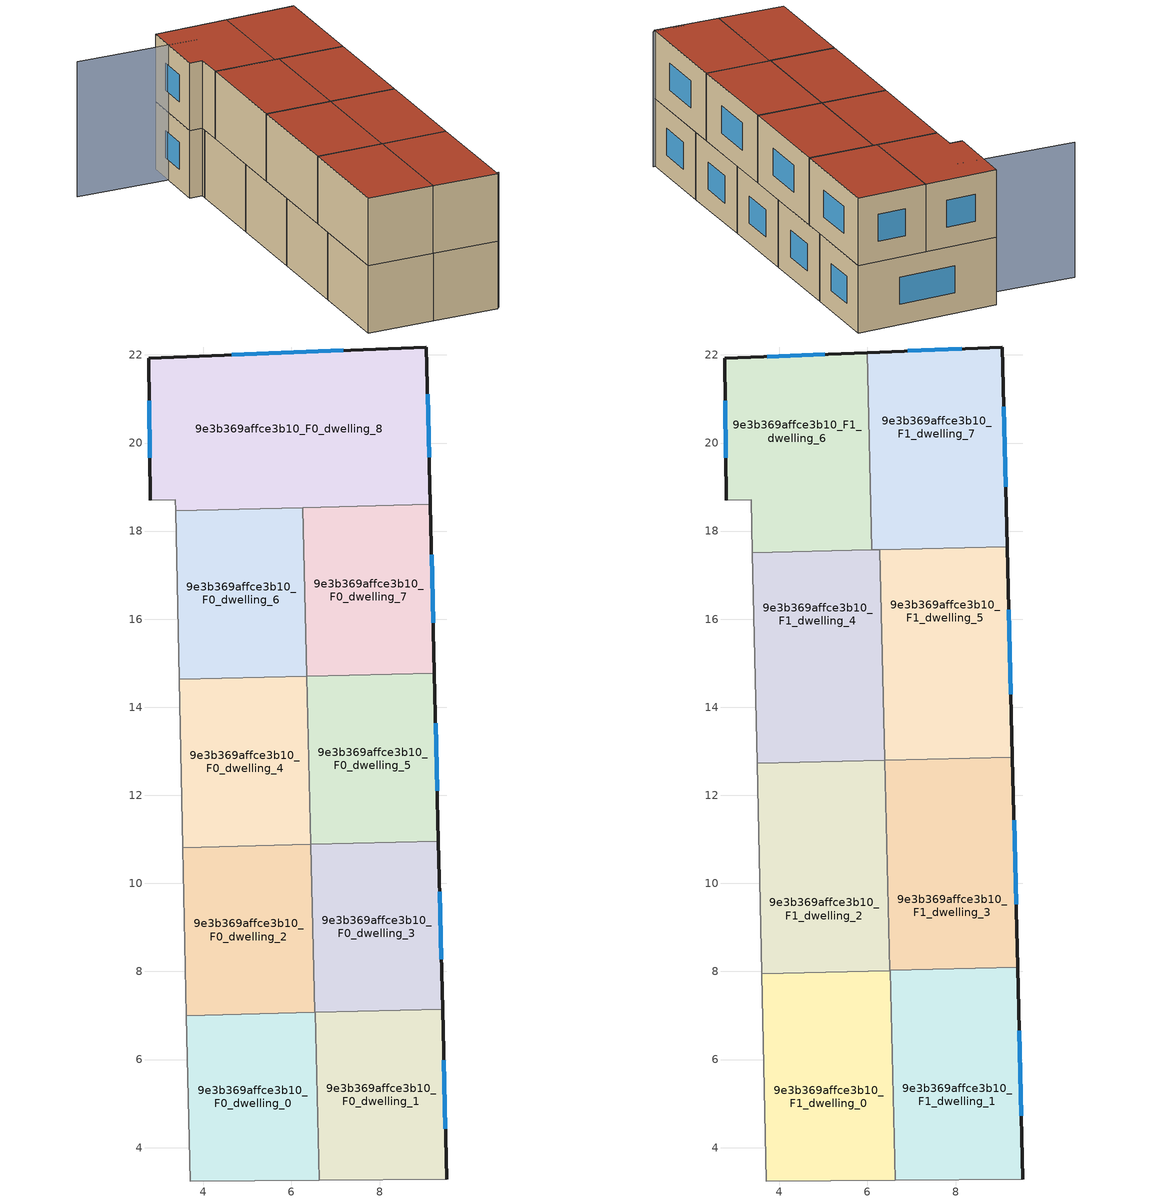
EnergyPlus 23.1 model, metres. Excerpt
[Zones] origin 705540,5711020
9e3b369affce3b10_F0_dwelling_0
 floor ground (EU_floor_Construction): 6.54,7.07 6.64,3.26 3.7,3.24 3.62,7 z0
 wall to 9e3b369affce3b10_F0_dwelling_1 (EU_wall_Construction): 6.64,3.26 6.54,7.07 z0:3
 wall adiabatic (EU_wall_Construction): 3.62,7 3.7,3.24 6.64,3.26 z0:3
 wall to 9e3b369affce3b10_F0_dwelling_2 (EU_wall_Construction): 6.53,7.07 3.62,7 z0:3
 wall to 9e3b369affce3b10_F0_dwelling_3 (EU_wall_Construction): 6.54,7.07 6.53,7.07 z0:3
9e3b369affce3b10_F0_dwelling_1
 floor ground (EU_floor_Construction): 9.43,7.14 9.53,3.28 6.64,3.26 6.54,7.07 z0
 wall outside (EU_wall_Construction): 9.53,3.28 9.43,7.14 z0:3
 wall adiabatic (EU_wall_Construction): 6.64,3.26 9.53,3.28 z0:3
 wall to 9e3b369affce3b10_F0_dwelling_3 (EU_wall_Construction): 9.43,7.14 6.54,7.07 z0:3
 window (EU_Window_Construction): 9.5,4.43 9.46,5.98 z0.9:2.1
9e3b369affce3b10_F0_dwelling_2
 floor ground (EU_floor_Construction): 6.43,10.88 6.53,7.07 3.62,7 3.53,10.81 z0
 wall to 9e3b369affce3b10_F0_dwelling_3 (EU_wall_Construction): 6.53,7.07 6.43,10.88 z0:3
 wall adiabatic (EU_wall_Construction): 3.53,10.81 3.62,7 z0:3
 wall to 9e3b369affce3b10_F0_dwelling_4 (EU_wall_Construction): 6.43,10.88 3.53,10.81 z0:3
9e3b369affce3b10_F0_dwelling_3
 floor ground (EU_floor_Construction): 9.34,10.95 9.43,7.14 6.53,7.07 6.43,10.88 z0
 wall outside (EU_wall_Construction): 9.43,7.14 9.34,10.95 z0:3
 wall to 9e3b369affce3b10_F0_dwelling_5 (EU_wall_Construction): 9.34,10.95 6.44,10.88 z0:3
 window (EU_Window_Construction): 9.4,8.28 9.37,9.81 z0.9:2.1
 ceiling adiabatic (EU_roof_Construction): 9.43,7.14 6.54,7.07 6.52,8.02 6.51,8.02 6.43,10.88 6.53,7.07 z3
9e3b369affce3b10_F0_dwelling_4
 floor ground (EU_floor_Construction): 6.35,14.71 6.44,10.88 3.53,10.81 3.45,14.63 z0
 wall to 9e3b369affce3b10_F0_dwelling_5 (EU_wall_Construction): 6.44,10.88 6.35,14.71 z0:3
 wall adiabatic (EU_wall_Construction): 3.45,14.63 3.53,10.81 z0:3
 wall to 9e3b369affce3b10_F0_dwelling_6 (EU_wall_Construction): 6.35,14.71 3.45,14.63 z0:3
9e3b369affce3b10_F0_dwelling_5
 floor ground (EU_floor_Construction): 9.25,14.78 9.34,10.95 6.44,10.88 6.35,14.71 z0
 wall outside (EU_wall_Construction): 9.34,10.95 9.25,14.78 z0:3
 wall to 9e3b369affce3b10_F0_dwelling_7 (EU_wall_Construction): 9.25,14.78 6.35,14.71 z0:3
 window (EU_Window_Construction): 9.31,12.1 9.27,13.63 z0.9:2.1
9e3b369affce3b10_F0_dwelling_6
 floor ground (EU_floor_Construction): 6.26,18.54 6.35,14.71 3.45,14.63 3.37,18.46 z0
 wall to 9e3b369affce3b10_F0_dwelling_7 (EU_wall_Construction): 6.35,14.71 6.26,18.54 z0:3
 wall adiabatic (EU_wall_Construction): 3.37,18.46 3.45,14.63 z0:3
 wall to 9e3b369affce3b10_F0_dwelling_8 (EU_wall_Construction): 6.26,18.54 3.37,18.46 z0:3
 ceiling adiabatic (EU_roof_Construction): 6.28,17.58 6.26,18.54 6.08,18.53 6.1,17.57 z3
9e3b369affce3b10_F0_dwelling_7
 floor ground (EU_floor_Construction): 9.15,18.61 9.25,14.78 6.35,14.71 6.26,18.54 z0
 wall outside (EU_wall_Construction): 9.25,14.78 9.15,18.61 z0:3
 wall to 9e3b369affce3b10_F0_dwelling_8 (EU_wall_Construction): 9.15,18.61 6.26,18.54 z0:3
 window (EU_Window_Construction): 9.22,15.92 9.18,17.46 z0.9:2.1
 ceiling adiabatic (EU_roof_Construction): 9.18,17.65 9.15,18.61 6.26,18.54 6.28,17.58 z3
9e3b369affce3b10_F0_dwelling_8
 floor ground (EU_floor_Construction): 9.07,22.18 9.15,18.61 3.37,18.46 3.36,18.71 2.79,18.7 2.76,21.92 z0
 wall outside (EU_wall_Construction): 9.15,18.61 9.07,22.18 2.76,21.92 2.79,18.7 z0:3
 wall adiabatic (EU_wall_Construction): 2.79,18.7 3.36,18.71 3.37,18.46 z0:3
 window (EU_Window_Construction): 2.77,20.96 2.78,19.66 / 7.18,22.1 4.65,22 / 9.13,19.68 9.09,21.11 z0.9:2.1
9e3b369affce3b10_F1_dwelling_0
 floor to 9e3b369affce3b10_F0_dwelling_0 (EU_floor_Construction): 6.54,7.07 6.63,3.26 3.7,3.24 3.62,7 z3
 floor to 9e3b369affce3b10_F0_dwelling_2 (EU_floor_Construction): 6.5,8.02 6.53,7.07 3.62,7 3.6,7.95 z3
 floor adiabatic (EU_floor_Construction): 6.52,8.02 6.54,7.07 6.53,7.07 6.5,8.02 z3
 wall to 9e3b369affce3b10_F1_dwelling_1 (EU_wall_Construction): 6.63,3.26 6.52,8.02 z3:6
 wall adiabatic (EU_wall_Construction): 3.59,7.95 3.7,3.24 6.63,3.26 z3:6
 wall to 9e3b369affce3b10_F1_dwelling_2 (EU_wall_Construction): 6.51,8.02 3.59,7.95 z3:6
 roof outside (EU_roof_Construction): 6.63,3.26 6.52,8.02 3.59,7.95 3.7,3.24 z6
9e3b369affce3b10_F1_dwelling_1
 floor to 9e3b369affce3b10_F0_dwelling_1 (EU_floor_Construction): 9.43,7.14 9.53,3.28 6.63,3.26 6.54,7.07 z3
 floor to 9e3b369affce3b10_F0_dwelling_3 (EU_floor_Construction): 9.41,8.09 9.43,7.14 6.54,7.07 6.52,8.02 z3
 wall outside (EU_wall_Construction): 9.53,3.28 9.41,8.09 z3:6
 wall adiabatic (EU_wall_Construction): 6.63,3.26 9.53,3.28 z3:6
 wall to 9e3b369affce3b10_F1_dwelling_3 (EU_wall_Construction): 9.41,8.09 6.52,8.02 z3:6
 window (EU_Window_Construction): 9.49,4.72 9.44,6.65 z3.9:5.1
 roof outside (EU_roof_Construction): 9.53,3.28 9.41,8.09 6.52,8.02 6.63,3.26 z6
9e3b369affce3b10_F1_dwelling_2
 floor to 9e3b369affce3b10_F0_dwelling_2 (EU_floor_Construction): 6.43,10.88 6.5,8.02 3.6,7.95 3.53,10.81 z3
 floor to 9e3b369affce3b10_F0_dwelling_4 (EU_floor_Construction): 6.39,12.79 6.43,10.88 3.53,10.81 3.49,12.72 z3
 wall to 9e3b369affce3b10_F1_dwelling_3 (EU_wall_Construction): 6.51,8.02 6.39,12.79 z3:6
 wall adiabatic (EU_wall_Construction): 3.49,12.72 3.59,7.95 z3:6
 wall to 9e3b369affce3b10_F1_dwelling_4 (EU_wall_Construction): 6.39,12.79 3.49,12.72 z3:6
 roof outside (EU_roof_Construction): 6.51,8.02 6.39,12.79 3.49,12.72 3.59,7.95 z6
9e3b369affce3b10_F1_dwelling_3
 floor to 9e3b369affce3b10_F0_dwelling_3 (EU_floor_Construction): 9.34,10.95 9.41,8.09 6.51,8.02 6.44,10.88 z3
 floor to 9e3b369affce3b10_F0_dwelling_5 (EU_floor_Construction): 9.29,12.86 9.34,10.95 6.44,10.88 6.4,12.79 z3
 wall outside (EU_wall_Construction): 9.41,8.09 9.29,12.87 z3:6
 wall to 9e3b369affce3b10_F1_dwelling_5 (EU_wall_Construction): 9.29,12.87 6.4,12.79 z3:6
 window (EU_Window_Construction): 9.37,9.52 9.33,11.44 z3.9:5.1
 roof outside (EU_roof_Construction): 9.41,8.09 9.29,12.87 6.39,12.79 6.51,8.02 z6
9e3b369affce3b10_F1_dwelling_4
 floor to 9e3b369affce3b10_F0_dwelling_6 (EU_floor_Construction): 6.28,17.58 6.35,14.71 3.45,14.63 3.39,17.51 6.1,17.57 z3
 floor to 9e3b369affce3b10_F0_dwelling_4 (EU_floor_Construction): 6.35,14.71 6.39,12.79 3.49,12.72 3.45,14.63 z3
 wall to 9e3b369affce3b10_F1_dwelling_5 (EU_wall_Construction): 6.4,12.79 6.28,17.58 z3:6
 wall adiabatic (EU_wall_Construction): 3.39,17.51 3.49,12.72 z3:6
 wall to 9e3b369affce3b10_F1_dwelling_6 (EU_wall_Construction): 6.1,17.57 3.39,17.51 z3:6
 wall to 9e3b369affce3b10_F1_dwelling_7 (EU_wall_Construction): 6.28,17.58 6.1,17.57 z3:6
 roof outside (EU_roof_Construction): 6.4,12.79 6.28,17.58 3.39,17.51 3.49,12.72 z6
9e3b369affce3b10_F1_dwelling_5
 floor to 9e3b369affce3b10_F0_dwelling_5 (EU_floor_Construction): 9.25,14.78 9.29,12.86 6.4,12.79 6.35,14.71 z3
 floor to 9e3b369affce3b10_F0_dwelling_7 (EU_floor_Construction): 9.18,17.65 9.25,14.78 6.35,14.71 6.28,17.58 z3
 wall outside (EU_wall_Construction): 9.29,12.87 9.18,17.65 z3:6
 wall to 9e3b369affce3b10_F1_dwelling_7 (EU_wall_Construction): 9.18,17.65 6.28,17.58 z3:6
 window (EU_Window_Construction): 9.26,14.3 9.21,16.22 z3.9:5.1
 roof outside (EU_roof_Construction): 9.29,12.87 9.18,17.65 6.28,17.58 6.4,12.79 z6
9e3b369affce3b10_F1_dwelling_6
 floor to 9e3b369affce3b10_F0_dwelling_6 (EU_floor_Construction): 6.08,18.53 6.1,17.57 3.39,17.51 3.37,18.47 z3
 floor to 9e3b369affce3b10_F0_dwelling_8 (EU_floor_Construction): 5.99,22.05 6.08,18.53 3.37,18.47 3.36,18.71 2.79,18.7 2.76,21.92 z3
 wall outside (EU_wall_Construction): 5.99,22.05 2.76,21.92 2.79,18.7 z3:6
 wall to 9e3b369affce3b10_F1_dwelling_7 (EU_wall_Construction): 6.1,17.57 5.99,22.05 z3:6
 wall adiabatic (EU_wall_Construction): 2.79,18.7 3.36,18.71 3.39,17.51 z3:6
 window (EU_Window_Construction): 2.77,20.96 2.78,19.66 / 5.03,22.02 3.73,21.96 z3.9:5.1
 roof outside (EU_roof_Construction): 6.1,17.57 5.99,22.05 2.76,21.92 2.79,18.7 3.36,18.71 3.39,17.51 z6
9e3b369affce3b10_F1_dwelling_7
 floor adiabatic (EU_floor_Construction): 9.15,18.61 9.18,17.65 6.1,17.57 6.08,18.53 z3
 floor to 9e3b369affce3b10_F0_dwelling_8 (EU_floor_Construction): 9.07,22.18 9.15,18.61 6.08,18.53 5.99,22.05 z3
 wall outside (EU_wall_Construction): 9.18,17.65 9.07,22.18 5.99,22.05 z3:6
 window (EU_Window_Construction): 9.14,19 9.1,20.82 / 8.15,22.14 6.91,22.09 z3.9:5.1
 roof outside (EU_roof_Construction): 9.18,17.65 9.07,22.18 5.99,22.05 6.1,17.57 z6
shading: 3.7,3.24 9.61,3.4 / -1.3,20.71 4.04,20.72 z0:6
[Building]
EU S2 Campaign: North Axis=0; Terrain=City; Solar Distribution=FullExterior
[Site:Location]
London: Latitude=51.5; Longitude=-0.5; Time Zone=0; Elevation=25
[SizingPeriod:WeatherFileDays]
AnnualSizingPeriod: Begin Month=1; Begin Day of Month=1; End Month=12; End Day of Month=31; Day of Week for Start Day=Monday; Use Weather File Daylight Saving Period=No; Use Weather File Rain and Snow Indicators=No
[MATERIAL]
EU_InternalMass_Material: Roughness=MediumRough; Thickness=0.1; Conductivity=1; Density=1800; Specific Heat=900; Thermal Absorptance=0.9; Solar Absorptance=0.7; Visible Absorptance=0.7
[MATERIAL:NOMASS] Roughness=MediumRough; Thermal Absorptance=0.9; Solar Absorptance=0.7; Visible Absorptance=0.7
Name | Thermal Resistance
EU_wall_NoMass | 1.04674
EU_roof_NoMass | 4.32442
EU_floor_NoMass | 2.04616
[WINDOWMATERIAL:SIMPLEGLAZINGSYSTEM]
EU_Window_SimpleGlazing: UFactor=4.25843; Solar Heat Gain Coefficient=0.85; Visible Transmittance=0.85
[CONSTRUCTION]
EU_wall_Construction: EU_wall_NoMass
EU_roof_Construction: EU_roof_NoMass
EU_floor_Construction: EU_floor_NoMass
EU_InternalMass_Construction: EU_InternalMass_Material
EU_Window_Construction: EU_Window_SimpleGlazing
[ZONE] Type=1; Multiplier=1; Ceiling Height=autocalculate; Floor Area=autocalculate; Part of Total Floor Area=Yes
Name | Volume
9e3b369affce3b10_F0_dwelling_0 | 33.2827
9e3b369affce3b10_F1_dwelling_0; 9e3b369affce3b10_F1_dwelling_4 | 41.5964
9e3b369affce3b10_F0_dwelling_1 | 33.2681
9e3b369affce3b10_F1_dwelling_1 | 41.5972
9e3b369affce3b10_F0_dwelling_2 | 33.2776
9e3b369affce3b10_F1_dwelling_2 | 41.5942
9e3b369affce3b10_F0_dwelling_3; 9e3b369affce3b10_F0_dwelling_4 | 33.2769
9e3b369affce3b10_F1_dwelling_3 | 41.5979
9e3b369affce3b10_F0_dwelling_5 | 33.2747
9e3b369affce3b10_F1_dwelling_5 | 41.5986
9e3b369affce3b10_F0_dwelling_6 | 33.2783
9e3b369affce3b10_F1_dwelling_6 | 41.5935
9e3b369affce3b10_F0_dwelling_7 | 33.2739
9e3b369affce3b10_F1_dwelling_7 | 41.5891
9e3b369affce3b10_F0_dwelling_8 | 66.5464
[INTERNALMASS] Construction=EU_InternalMass_Construction
Name | Zone or ZoneList | Surface Area
9e3b369affce3b10_F0_dwelling_0_EU_InternalMass | 9e3b369affce3b10_F0_dwelling_0 | 11.0942
9e3b369affce3b10_F0_dwelling_1_EU_InternalMass | 9e3b369affce3b10_F0_dwelling_1 | 11.0892
9e3b369affce3b10_F0_dwelling_2_EU_InternalMass | 9e3b369affce3b10_F0_dwelling_2 | 11.0921
9e3b369affce3b10_F0_dwelling_3_EU_InternalMass | 9e3b369affce3b10_F0_dwelling_3 | 11.0925
9e3b369affce3b10_F0_dwelling_4_EU_InternalMass | 9e3b369affce3b10_F0_dwelling_4 | 11.0919
9e3b369affce3b10_F0_dwelling_5_EU_InternalMass | 9e3b369affce3b10_F0_dwelling_5 | 11.0918
9e3b369affce3b10_F0_dwelling_6_EU_InternalMass | 9e3b369affce3b10_F0_dwelling_6 | 11.0926
9e3b369affce3b10_F0_dwelling_7_EU_InternalMass | 9e3b369affce3b10_F0_dwelling_7 | 11.0916
9e3b369affce3b10_F0_dwelling_8_EU_InternalMass | 9e3b369affce3b10_F0_dwelling_8 | 22.1829
9e3b369affce3b10_F1_dwelling_0_EU_InternalMass | 9e3b369affce3b10_F1_dwelling_0 | 13.8657
9e3b369affce3b10_F1_dwelling_1_EU_InternalMass | 9e3b369affce3b10_F1_dwelling_1 | 13.8655
9e3b369affce3b10_F1_dwelling_2_EU_InternalMass | 9e3b369affce3b10_F1_dwelling_2 | 13.8647
9e3b369affce3b10_F1_dwelling_3_EU_InternalMass | 9e3b369affce3b10_F1_dwelling_3 | 13.8661
9e3b369affce3b10_F1_dwelling_4_EU_InternalMass | 9e3b369affce3b10_F1_dwelling_4 | 13.8656
9e3b369affce3b10_F1_dwelling_5_EU_InternalMass | 9e3b369affce3b10_F1_dwelling_5 | 13.866
9e3b369affce3b10_F1_dwelling_6_EU_InternalMass | 9e3b369affce3b10_F1_dwelling_6 | 13.8646
9e3b369affce3b10_F1_dwelling_7_EU_InternalMass | 9e3b369affce3b10_F1_dwelling_7 | 13.8632
[OTHEREQUIPMENT] Fuel Type=Electricity; Design Level Calculation Method=Watts/Area; Power per Zone Floor Area=1; Fraction Latent=0; Fraction Radiant=0; Fraction Lost=0; Carbon Dioxide Generation Rate=0; EndUse Subcategory=EU_Step8_InternalGains
Name | Zone or ZoneList or Space or SpaceList | Schedule
EU_Step8_InternalGain_9e3b369affce3b10_F0_dwelling_0_f000 | 9e3b369affce3b10_F0_dwelling_0 | EU_Step8_GainSchedule_9e3b369affce3b10_F0_dwelling_0_f000
EU_Step8_InternalGain_9e3b369affce3b10_F0_dwelling_1_f000 | 9e3b369affce3b10_F0_dwelling_1 | EU_Step8_GainSchedule_9e3b369affce3b10_F0_dwelling_1_f000
EU_Step8_InternalGain_9e3b369affce3b10_F0_dwelling_2_f000 | 9e3b369affce3b10_F0_dwelling_2 | EU_Step8_GainSchedule_9e3b369affce3b10_F0_dwelling_2_f000
EU_Step8_InternalGain_9e3b369affce3b10_F0_dwelling_3_f000 | 9e3b369affce3b10_F0_dwelling_3 | EU_Step8_GainSchedule_9e3b369affce3b10_F0_dwelling_3_f000
EU_Step8_InternalGain_9e3b369affce3b10_F0_dwelling_4_f000 | 9e3b369affce3b10_F0_dwelling_4 | EU_Step8_GainSchedule_9e3b369affce3b10_F0_dwelling_4_f000
EU_Step8_InternalGain_9e3b369affce3b10_F0_dwelling_5_f000 | 9e3b369affce3b10_F0_dwelling_5 | EU_Step8_GainSchedule_9e3b369affce3b10_F0_dwelling_5_f000
EU_Step8_InternalGain_9e3b369affce3b10_F0_dwelling_6_f000 | 9e3b369affce3b10_F0_dwelling_6 | EU_Step8_GainSchedule_9e3b369affce3b10_F0_dwelling_6_f000
EU_Step8_InternalGain_9e3b369affce3b10_F0_dwelling_7_f000 | 9e3b369affce3b10_F0_dwelling_7 | EU_Step8_GainSchedule_9e3b369affce3b10_F0_dwelling_7_f000
EU_Step8_InternalGain_9e3b369affce3b10_F0_dwelling_8_f000 | 9e3b369affce3b10_F0_dwelling_8 | EU_Step8_GainSchedule_9e3b369affce3b10_F0_dwelling_8_f000
EU_Step8_InternalGain_9e3b369affce3b10_F1_dwelling_0_f000 | 9e3b369affce3b10_F1_dwelling_0 | EU_Step8_GainSchedule_9e3b369affce3b10_F1_dwelling_0_f000
EU_Step8_InternalGain_9e3b369affce3b10_F1_dwelling_1_f000 | 9e3b369affce3b10_F1_dwelling_1 | EU_Step8_GainSchedule_9e3b369affce3b10_F1_dwelling_1_f000
EU_Step8_InternalGain_9e3b369affce3b10_F1_dwelling_2_f000 | 9e3b369affce3b10_F1_dwelling_2 | EU_Step8_GainSchedule_9e3b369affce3b10_F1_dwelling_2_f000
EU_Step8_InternalGain_9e3b369affce3b10_F1_dwelling_3_f000 | 9e3b369affce3b10_F1_dwelling_3 | EU_Step8_GainSchedule_9e3b369affce3b10_F1_dwelling_3_f000
EU_Step8_InternalGain_9e3b369affce3b10_F1_dwelling_4_f000 | 9e3b369affce3b10_F1_dwelling_4 | EU_Step8_GainSchedule_9e3b369affce3b10_F1_dwelling_4_f000
EU_Step8_InternalGain_9e3b369affce3b10_F1_dwelling_5_f000 | 9e3b369affce3b10_F1_dwelling_5 | EU_Step8_GainSchedule_9e3b369affce3b10_F1_dwelling_5_f000
EU_Step8_InternalGain_9e3b369affce3b10_F1_dwelling_6_f000 | 9e3b369affce3b10_F1_dwelling_6 | EU_Step8_GainSchedule_9e3b369affce3b10_F1_dwelling_6_f000
EU_Step8_InternalGain_9e3b369affce3b10_F1_dwelling_7_f000 | 9e3b369affce3b10_F1_dwelling_7 | EU_Step8_GainSchedule_9e3b369affce3b10_F1_dwelling_7_f000
[ZONEVENTILATION:DESIGNFLOWRATE] Schedule=EU_AlwaysOn; Design Flow Rate Calculation Method=AirChanges/Hour; Air Changes per Hour=0.488719; Ventilation Type=Natural; Fan Pressure Rise=0; Fan Total Efficiency=1; Constant Term Coefficient=1; Temperature Term Coefficient=0; Velocity Term Coefficient=0; Velocity Squared Term Coefficient=0; Minimum Indoor Temperature=-100; Maximum Indoor Temperature=100; Delta Temperature=-100; Minimum Outdoor Temperature=-100; Maximum Outdoor Temperature=100; Maximum Wind Speed=40
Name | Zone or ZoneList or Space or SpaceList
EU_ConstantAir_9e3b369affce3b10_F0_dwelling_0 | 9e3b369affce3b10_F0_dwelling_0
EU_ConstantAir_9e3b369affce3b10_F0_dwelling_1 | 9e3b369affce3b10_F0_dwelling_1
EU_ConstantAir_9e3b369affce3b10_F0_dwelling_2 | 9e3b369affce3b10_F0_dwelling_2
EU_ConstantAir_9e3b369affce3b10_F0_dwelling_3 | 9e3b369affce3b10_F0_dwelling_3
EU_ConstantAir_9e3b369affce3b10_F0_dwelling_4 | 9e3b369affce3b10_F0_dwelling_4
EU_ConstantAir_9e3b369affce3b10_F0_dwelling_5 | 9e3b369affce3b10_F0_dwelling_5
EU_ConstantAir_9e3b369affce3b10_F0_dwelling_6 | 9e3b369affce3b10_F0_dwelling_6
EU_ConstantAir_9e3b369affce3b10_F0_dwelling_7 | 9e3b369affce3b10_F0_dwelling_7
EU_ConstantAir_9e3b369affce3b10_F0_dwelling_8 | 9e3b369affce3b10_F0_dwelling_8
EU_ConstantAir_9e3b369affce3b10_F1_dwelling_0 | 9e3b369affce3b10_F1_dwelling_0
EU_ConstantAir_9e3b369affce3b10_F1_dwelling_1 | 9e3b369affce3b10_F1_dwelling_1
EU_ConstantAir_9e3b369affce3b10_F1_dwelling_2 | 9e3b369affce3b10_F1_dwelling_2
EU_ConstantAir_9e3b369affce3b10_F1_dwelling_3 | 9e3b369affce3b10_F1_dwelling_3
EU_ConstantAir_9e3b369affce3b10_F1_dwelling_4 | 9e3b369affce3b10_F1_dwelling_4
EU_ConstantAir_9e3b369affce3b10_F1_dwelling_5 | 9e3b369affce3b10_F1_dwelling_5
EU_ConstantAir_9e3b369affce3b10_F1_dwelling_6 | 9e3b369affce3b10_F1_dwelling_6
EU_ConstantAir_9e3b369affce3b10_F1_dwelling_7 | 9e3b369affce3b10_F1_dwelling_7
[HVACTEMPLATE:THERMOSTAT] Constant Heating Setpoint=20; Constant Cooling Setpoint=50
EU_HeatOnly_9e3b369affce3b10_F0_dwelling_0; EU_HeatOnly_9e3b369affce3b10_F0_dwelling_1; EU_HeatOnly_9e3b369affce3b10_F0_dwelling_2; EU_HeatOnly_9e3b369affce3b10_F0_dwelling_3; EU_HeatOnly_9e3b369affce3b10_F0_dwelling_4; EU_HeatOnly_9e3b369affce3b10_F0_dwelling_5; EU_HeatOnly_9e3b369affce3b10_F0_dwelling_6; EU_HeatOnly_9e3b369affce3b10_F0_dwelling_7; EU_HeatOnly_9e3b369affce3b10_F0_dwelling_8; EU_HeatOnly_9e3b369affce3b10_F1_dwelling_0; EU_HeatOnly_9e3b369affce3b10_F1_dwelling_1; EU_HeatOnly_9e3b369affce3b10_F1_dwelling_2; EU_HeatOnly_9e3b369affce3b10_F1_dwelling_3; EU_HeatOnly_9e3b369affce3b10_F1_dwelling_4; EU_HeatOnly_9e3b369affce3b10_F1_dwelling_5; EU_HeatOnly_9e3b369affce3b10_F1_dwelling_6; EU_HeatOnly_9e3b369affce3b10_F1_dwelling_7
[HVACTEMPLATE:ZONE:IDEALLOADSAIRSYSTEM] System Availability Schedule=EU_AlwaysOn; Maximum Heating Supply Air Temperature=50; Minimum Cooling Supply Air Temperature=13; Maximum Heating Supply Air Humidity Ratio=0.0156; Minimum Cooling Supply Air Humidity Ratio=0.0077; Heating Limit=NoLimit; Cooling Limit=NoLimit; Heating Availability Schedule=EU_AlwaysOn; Cooling Availability Schedule=EU_CoolingOff; Dehumidification Control Type=ConstantSensibleHeatRatio; Cooling Sensible Heat Ratio=0.7; Dehumidification Setpoint=60; Humidification Control Type=None; Humidification Setpoint=30; Outdoor Air Method=None; Outdoor Air Flow Rate per Person=0.00944; Outdoor Air Flow Rate per Zone Floor Area=0; Outdoor Air Flow Rate per Zone=0; Demand Controlled Ventilation Type=None; Outdoor Air Economizer Type=NoEconomizer; Heat Recovery Type=None; Sensible Heat Recovery Effectiveness=0.7; Latent Heat Recovery Effectiveness=0.65
Name | Template Thermostat
9e3b369affce3b10_F0_dwelling_0 | EU_HeatOnly_9e3b369affce3b10_F0_dwelling_0
9e3b369affce3b10_F0_dwelling_1 | EU_HeatOnly_9e3b369affce3b10_F0_dwelling_1
9e3b369affce3b10_F0_dwelling_2 | EU_HeatOnly_9e3b369affce3b10_F0_dwelling_2
9e3b369affce3b10_F0_dwelling_3 | EU_HeatOnly_9e3b369affce3b10_F0_dwelling_3
9e3b369affce3b10_F0_dwelling_4 | EU_HeatOnly_9e3b369affce3b10_F0_dwelling_4
9e3b369affce3b10_F0_dwelling_5 | EU_HeatOnly_9e3b369affce3b10_F0_dwelling_5
9e3b369affce3b10_F0_dwelling_6 | EU_HeatOnly_9e3b369affce3b10_F0_dwelling_6
9e3b369affce3b10_F0_dwelling_7 | EU_HeatOnly_9e3b369affce3b10_F0_dwelling_7
9e3b369affce3b10_F0_dwelling_8 | EU_HeatOnly_9e3b369affce3b10_F0_dwelling_8
9e3b369affce3b10_F1_dwelling_0 | EU_HeatOnly_9e3b369affce3b10_F1_dwelling_0
9e3b369affce3b10_F1_dwelling_1 | EU_HeatOnly_9e3b369affce3b10_F1_dwelling_1
9e3b369affce3b10_F1_dwelling_2 | EU_HeatOnly_9e3b369affce3b10_F1_dwelling_2
9e3b369affce3b10_F1_dwelling_3 | EU_HeatOnly_9e3b369affce3b10_F1_dwelling_3
9e3b369affce3b10_F1_dwelling_4 | EU_HeatOnly_9e3b369affce3b10_F1_dwelling_4
9e3b369affce3b10_F1_dwelling_5 | EU_HeatOnly_9e3b369affce3b10_F1_dwelling_5
9e3b369affce3b10_F1_dwelling_6 | EU_HeatOnly_9e3b369affce3b10_F1_dwelling_6
9e3b369affce3b10_F1_dwelling_7 | EU_HeatOnly_9e3b369affce3b10_F1_dwelling_7
[SIZING:ZONE] Zone Cooling Design Supply Air Temperature Input Method=SupplyAirTemperature; Zone Cooling Design Supply Air Temperature=13; Zone Heating Design Supply Air Temperature Input Method=SupplyAirTemperature; Zone Heating Design Supply Air Temperature=50; Zone Cooling Design Supply Air Humidity Ratio=0.008; Zone Heating Design Supply Air Humidity Ratio=0.008; Cooling Design Air Flow Method=DesignDay; Cooling Design Air Flow Rate=0; Cooling Minimum Air Flow per Zone Floor Area=0.000762; Cooling Minimum Air Flow=0; Cooling Minimum Air Flow Fraction=0.2; Heating Design Air Flow Method=DesignDay; Heating Design Air Flow Rate=0; Heating Maximum Air Flow per Zone Floor Area=0.002032; Heating Maximum Air Flow=0.141576; Heating Maximum Air Flow Fraction=0.3; Account for Dedicated Outdoor Air System=No; Dedicated Outdoor Air System Control Strategy=NeutralSupplyAir; Dedicated Outdoor Air Low Setpoint Temperature for Design=autosize; Dedicated Outdoor Air High Setpoint Temperature for Design=autosize; Zone Load Sizing Method=Sensible Load Only No Latent Load; Zone Latent Cooling Design Supply Air Humidity Ratio Input Method=HumidityRatioDifference; Zone Cooling Design Supply Air Humidity Ratio Difference=0.005; Zone Latent Heating Design Supply Air Humidity Ratio Input Method=HumidityRatioDifference; Zone Humidification Design Supply Air Humidity Ratio Difference=0.005
9e3b369affce3b10_F0_dwelling_0; 9e3b369affce3b10_F0_dwelling_1; 9e3b369affce3b10_F0_dwelling_2; 9e3b369affce3b10_F0_dwelling_3; 9e3b369affce3b10_F0_dwelling_4; 9e3b369affce3b10_F0_dwelling_5; 9e3b369affce3b10_F0_dwelling_6; 9e3b369affce3b10_F0_dwelling_7; 9e3b369affce3b10_F0_dwelling_8; 9e3b369affce3b10_F1_dwelling_0; 9e3b369affce3b10_F1_dwelling_1; 9e3b369affce3b10_F1_dwelling_2; 9e3b369affce3b10_F1_dwelling_3; 9e3b369affce3b10_F1_dwelling_4; 9e3b369affce3b10_F1_dwelling_5; 9e3b369affce3b10_F1_dwelling_6; 9e3b369affce3b10_F1_dwelling_7
[SCHEDULE:CONSTANT]
Name | Hourly Value
EU_AlwaysOn | 1
EU_CoolingOff | 0
[SCHEDULE:FILE] Column Number=1; Rows to Skip at Top=0; Number of Hours of Data=8760; Column Separator=Comma; Interpolate to Timestep=No; Minutes per Item=60; Adjust Schedule for Daylight Savings=Yes
Name | File
EU_Step8_GainSchedule_9e3b369affce3b10_F0_dwelling_0_f000 | ../../schedules/9e3b369affce3b10/9e3b369affce3b10_F0_dwelling_0_f000_gain.csv
EU_Step8_GainSchedule_9e3b369affce3b10_F0_dwelling_1_f000 | ../../schedules/9e3b369affce3b10/9e3b369affce3b10_F0_dwelling_1_f000_gain.csv
EU_Step8_GainSchedule_9e3b369affce3b10_F0_dwelling_2_f000 | ../../schedules/9e3b369affce3b10/9e3b369affce3b10_F0_dwelling_2_f000_gain.csv
EU_Step8_GainSchedule_9e3b369affce3b10_F0_dwelling_3_f000 | ../../schedules/9e3b369affce3b10/9e3b369affce3b10_F0_dwelling_3_f000_gain.csv
EU_Step8_GainSchedule_9e3b369affce3b10_F0_dwelling_4_f000 | ../../schedules/9e3b369affce3b10/9e3b369affce3b10_F0_dwelling_4_f000_gain.csv
EU_Step8_GainSchedule_9e3b369affce3b10_F0_dwelling_5_f000 | ../../schedules/9e3b369affce3b10/9e3b369affce3b10_F0_dwelling_5_f000_gain.csv
EU_Step8_GainSchedule_9e3b369affce3b10_F0_dwelling_6_f000 | ../../schedules/9e3b369affce3b10/9e3b369affce3b10_F0_dwelling_6_f000_gain.csv
EU_Step8_GainSchedule_9e3b369affce3b10_F0_dwelling_7_f000 | ../../schedules/9e3b369affce3b10/9e3b369affce3b10_F0_dwelling_7_f000_gain.csv
EU_Step8_GainSchedule_9e3b369affce3b10_F0_dwelling_8_f000 | ../../schedules/9e3b369affce3b10/9e3b369affce3b10_F0_dwelling_8_f000_gain.csv
EU_Step8_GainSchedule_9e3b369affce3b10_F1_dwelling_0_f000 | ../../schedules/9e3b369affce3b10/9e3b369affce3b10_F1_dwelling_0_f000_gain.csv
EU_Step8_GainSchedule_9e3b369affce3b10_F1_dwelling_1_f000 | ../../schedules/9e3b369affce3b10/9e3b369affce3b10_F1_dwelling_1_f000_gain.csv
EU_Step8_GainSchedule_9e3b369affce3b10_F1_dwelling_2_f000 | ../../schedules/9e3b369affce3b10/9e3b369affce3b10_F1_dwelling_2_f000_gain.csv
EU_Step8_GainSchedule_9e3b369affce3b10_F1_dwelling_3_f000 | ../../schedules/9e3b369affce3b10/9e3b369affce3b10_F1_dwelling_3_f000_gain.csv
EU_Step8_GainSchedule_9e3b369affce3b10_F1_dwelling_4_f000 | ../../schedules/9e3b369affce3b10/9e3b369affce3b10_F1_dwelling_4_f000_gain.csv
EU_Step8_GainSchedule_9e3b369affce3b10_F1_dwelling_5_f000 | ../../schedules/9e3b369affce3b10/9e3b369affce3b10_F1_dwelling_5_f000_gain.csv
EU_Step8_GainSchedule_9e3b369affce3b10_F1_dwelling_6_f000 | ../../schedules/9e3b369affce3b10/9e3b369affce3b10_F1_dwelling_6_f000_gain.csv
EU_Step8_GainSchedule_9e3b369affce3b10_F1_dwelling_7_f000 | ../../schedules/9e3b369affce3b10/9e3b369affce3b10_F1_dwelling_7_f000_gain.csv
